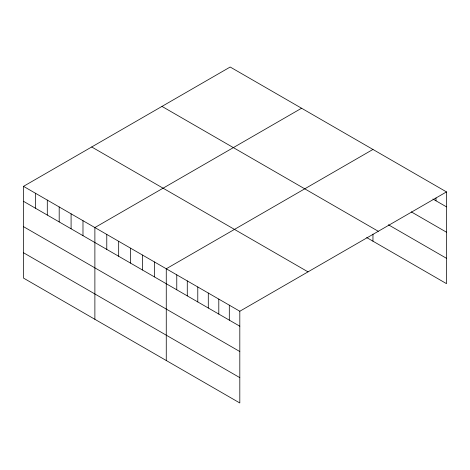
<?xml version="1.0" encoding="UTF-8"?>
<svg xmlns="http://www.w3.org/2000/svg" width="470" height="470" viewBox="0 0 470 470"><rect width="100%" height="100%" fill="white"/><g stroke="black" fill="none" stroke-linecap="round" stroke-linejoin="round"><path stroke-width="0.7" d="M23.5 186.349L239.812 311.24L239.812 402.978L23.5 278.093L23.5 186.349L230.188 67.022L446.5 191.907L446.5 283.651L366.694 237.573M301.57 108.235L94.881 227.562L94.881 319.306M372.957 149.448L166.263 268.775L166.263 360.519M239.812 311.24L446.5 191.907M432.905 199.022L446.5 206.871M411.274 211.87L446.5 232.209M388.408 224.772L446.5 258.312M161.98 106.402L378.291 231.287M91.709 146.975L308.02 271.86M23.5 201.319L239.812 326.204M23.5 226.652L239.812 351.537M23.5 252.754L239.812 377.645M435.995 197.952L435.995 200.808M372.957 234.148L372.957 241.186M229.307 305.171L229.307 320.135M218.797 299.108L218.797 314.072M208.292 293.039L208.292 308.003M197.782 286.976L197.782 301.94M187.277 280.907L187.277 295.871M176.773 274.844L176.773 289.808M154.366 261.908L154.366 276.871M142.469 255.04L142.469 270.003M130.572 248.172L130.572 263.135M118.675 241.304L118.675 256.267M106.778 234.436L106.778 249.4M82.984 220.694L82.984 235.658M71.088 213.827L71.088 228.79M59.191 206.959L59.191 221.922M47.294 200.091L47.294 215.054M35.397 193.223L35.397 208.187"/></g></svg>
